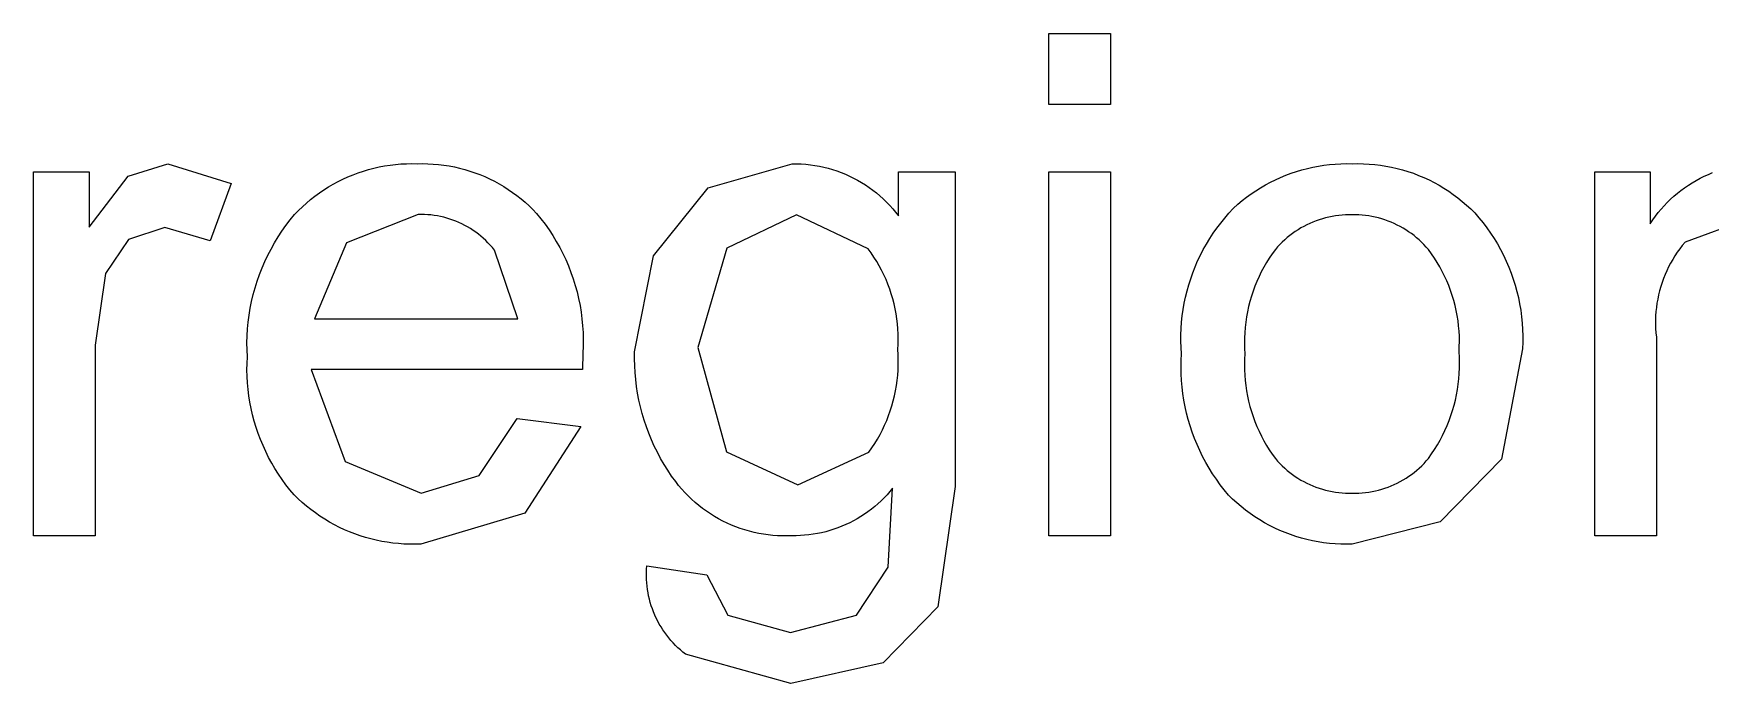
# Model space of a CAD drawing. Header units: inches. Extents: x 0 to 97, y -45 to 96.
# Drawn here: x 37.72 to 44.39, y -34.51 to -31.93 of the extents above; entities that cross this region are included whole.
import ezdxf

# ---------------------------------------------------------------- set-up
doc = ezdxf.new("R2010")
doc.units = ezdxf.units.IN
doc.header["$MEASUREMENT"] = 0
doc.layers.add('Information', color=7, linetype='Continuous', true_color=0x000000)

msp = doc.modelspace()

# ---------------------------------------------------------------- linework, layer by layer
at = {"layer": 'Information'}
for p, q in [((41.7587, -32.2104), (41.7587, -31.9282)), ((41.7587, -31.9282), (42.0041, -31.9282)), ((42.0041, -31.9282), (42.0041, -32.2104)), ((42.0041, -32.2104), (41.7587, -32.2104)), ((37.7191, -33.9268), (37.7191, -32.479)), ((37.7191, -32.479), (37.94, -32.479)), ((37.94, -32.479), (37.94, -32.6985)), ((38.0961, -32.4954), (38.2536, -32.4463)), ((38.2536, -32.4463), (38.5058, -32.5253)), ((38.9701, -32.4984), (38.9902, -32.4901)), ((38.9902, -32.4901), (39.0106, -32.4825)), ((39.0106, -32.4825), (39.0313, -32.4755)), ((39.0313, -32.4755), (39.0521, -32.4693)), ((39.0521, -32.4693), (39.0732, -32.4638)), ((39.0732, -32.4638), (39.0945, -32.4591)), ((39.0945, -32.4591), (39.1159, -32.455)), ((39.1159, -32.455), (39.1374, -32.4517)), ((39.1374, -32.4517), (39.159, -32.4491)), ((39.159, -32.4491), (39.1807, -32.4473)), ((39.1807, -32.4473), (39.2025, -32.4462)), ((39.2025, -32.4462), (39.2243, -32.4459)), ((39.2243, -32.4459), (39.2461, -32.4463)), ((39.2461, -32.4463), (39.2672, -32.4459)), ((39.2672, -32.4459), (39.2884, -32.4463)), ((39.2884, -32.4463), (39.3096, -32.4474)), ((39.3096, -32.4474), (39.3307, -32.4493)), ((39.3307, -32.4493), (39.3518, -32.4518)), ((39.3518, -32.4518), (39.3727, -32.4551)), ((39.3727, -32.4551), (39.3935, -32.4591)), ((39.3935, -32.4591), (39.4142, -32.4638)), ((39.4142, -32.4638), (39.4347, -32.4692)), ((39.4347, -32.4692), (39.455, -32.4753)), ((39.455, -32.4753), (39.4751, -32.4821)), ((39.4751, -32.4821), (39.4949, -32.4895)), ((39.4949, -32.4895), (39.5145, -32.4977)), ((40.4028, -32.5417), (40.7375, -32.4463)), ((40.7375, -32.4463), (40.7556, -32.4463)), ((40.7556, -32.4463), (40.7737, -32.447)), ((40.7737, -32.447), (40.7918, -32.4483)), ((40.7918, -32.4483), (40.8097, -32.4502)), ((40.8097, -32.4502), (40.8277, -32.4528)), ((40.8277, -32.4528), (40.8455, -32.456)), ((40.8455, -32.456), (40.8631, -32.4598)), ((40.8631, -32.4598), (40.8807, -32.4642)), ((40.8807, -32.4642), (40.8981, -32.4692)), ((40.8981, -32.4692), (40.9153, -32.4749)), ((40.9153, -32.4749), (40.9323, -32.4811)), ((40.9323, -32.4811), (40.949, -32.4879)), ((40.949, -32.4879), (40.9655, -32.4953)), ((41.1602, -32.6535), (41.1602, -32.479)), ((41.1602, -32.479), (41.3865, -32.479)), ((41.3865, -32.479), (41.3865, -33.7305)), ((41.7587, -33.9268), (41.7587, -32.479)), ((41.7587, -32.479), (42.0041, -32.479)), ((42.0041, -32.479), (42.0041, -33.9268)), ((42.7016, -32.4923), (42.7226, -32.4845)), ((42.7226, -32.4845), (42.7439, -32.4774)), ((42.7439, -32.4774), (42.7654, -32.471)), ((42.7654, -32.471), (42.7871, -32.4653)), ((42.7871, -32.4653), (42.809, -32.4603)), ((42.809, -32.4603), (42.8311, -32.4561)), ((42.8311, -32.4561), (42.8533, -32.4526)), ((42.8533, -32.4526), (42.8755, -32.4498)), ((42.8755, -32.4498), (42.8979, -32.4478)), ((42.8979, -32.4478), (42.9203, -32.4466)), ((42.9203, -32.4466), (42.9428, -32.446)), ((42.9428, -32.446), (42.9652, -32.4463)), ((42.9652, -32.4463), (42.9878, -32.4459)), ((42.9878, -32.4459), (43.0103, -32.4462)), ((43.0103, -32.4462), (43.0328, -32.4474)), ((43.0328, -32.4474), (43.0553, -32.4493)), ((43.0553, -32.4493), (43.0777, -32.4521)), ((43.0777, -32.4521), (43.1, -32.4555)), ((43.1, -32.4555), (43.1221, -32.4598)), ((43.1221, -32.4598), (43.1441, -32.4648)), ((43.1441, -32.4648), (43.1659, -32.4706)), ((43.1659, -32.4706), (43.1875, -32.4772)), ((43.1875, -32.4772), (43.2088, -32.4845)), ((43.2088, -32.4845), (43.2299, -32.4925)), ((43.9304, -33.9268), (43.9304, -32.479)), ((43.9304, -32.479), (44.1513, -32.479)), ((44.1513, -32.479), (44.1513, -32.6849)), ((44.3661, -32.496), (44.3826, -32.4885)), ((44.3826, -32.4885), (44.3993, -32.4816)), ((37.94, -32.6985), (38.0961, -32.4954)), ((38.5058, -32.5253), (38.4212, -32.753)), ((38.8563, -32.5623), (38.8743, -32.5501)), ((38.8743, -32.5501), (38.8928, -32.5384)), ((38.8928, -32.5384), (38.9116, -32.5274)), ((38.9116, -32.5274), (38.9307, -32.5171)), ((38.9307, -32.5171), (38.9503, -32.5074)), ((38.9503, -32.5074), (38.9701, -32.4984)), ((39.5145, -32.4977), (39.5338, -32.5065)), ((39.5338, -32.5065), (39.5528, -32.516)), ((39.5528, -32.516), (39.5714, -32.5261)), ((39.5714, -32.5261), (39.5897, -32.5369)), ((39.5897, -32.5369), (39.6075, -32.5482)), ((39.6075, -32.5482), (39.625, -32.5602)), ((40.1854, -32.8123), (40.4028, -32.5417)), ((40.9655, -32.4953), (40.9818, -32.5033)), ((40.9818, -32.5033), (40.9977, -32.5118)), ((40.9977, -32.5118), (41.0134, -32.5209)), ((41.0134, -32.5209), (41.0287, -32.5305)), ((41.0287, -32.5305), (41.0437, -32.5406)), ((41.0437, -32.5406), (41.0583, -32.5513)), ((41.0583, -32.5513), (41.0725, -32.5625)), ((42.5632, -32.5661), (42.5819, -32.5536)), ((42.5819, -32.5536), (42.6009, -32.5417)), ((42.6009, -32.5417), (42.6204, -32.5305)), ((42.6204, -32.5305), (42.6402, -32.52)), ((42.6402, -32.52), (42.6603, -32.5101)), ((42.6603, -32.5101), (42.6808, -32.5009)), ((42.6808, -32.5009), (42.7016, -32.4923)), ((43.2299, -32.4925), (43.2507, -32.5013)), ((43.2507, -32.5013), (43.2712, -32.5107)), ((43.2712, -32.5107), (43.2913, -32.5209)), ((43.2913, -32.5209), (43.3111, -32.5318)), ((43.3111, -32.5318), (43.3304, -32.5433)), ((43.3304, -32.5433), (43.3494, -32.5555)), ((43.3494, -32.5555), (43.3679, -32.5684)), ((44.2593, -32.5637), (44.2735, -32.5524)), ((44.2735, -32.5524), (44.2881, -32.5417)), ((44.2881, -32.5417), (44.303, -32.5315)), ((44.303, -32.5315), (44.3183, -32.5218)), ((44.3183, -32.5218), (44.3339, -32.5126)), ((44.3339, -32.5126), (44.3499, -32.504)), ((44.3499, -32.504), (44.3661, -32.496)), ((38.7731, -32.6324), (38.7888, -32.6172)), ((38.7888, -32.6172), (38.805, -32.6027)), ((38.805, -32.6027), (38.8216, -32.5886)), ((38.8216, -32.5886), (38.8387, -32.5752)), ((38.8387, -32.5752), (38.8563, -32.5623)), ((39.625, -32.5602), (39.6421, -32.5728)), ((39.6421, -32.5728), (39.6587, -32.5859)), ((39.6587, -32.5859), (39.6749, -32.5996)), ((39.6749, -32.5996), (39.6906, -32.6139)), ((39.6906, -32.6139), (39.7058, -32.6287)), ((41.0725, -32.5625), (41.0864, -32.5741)), ((41.0864, -32.5741), (41.0998, -32.5863)), ((41.0998, -32.5863), (41.1128, -32.5988)), ((41.1128, -32.5988), (41.1254, -32.6119)), ((41.1254, -32.6119), (41.1374, -32.6253)), ((42.4748, -32.6436), (42.492, -32.6251)), ((42.492, -32.6251), (42.5099, -32.6071)), ((42.5099, -32.6071), (42.5272, -32.5929)), ((42.5272, -32.5929), (42.545, -32.5792)), ((42.545, -32.5792), (42.5632, -32.5661)), ((43.3679, -32.5684), (43.386, -32.5819)), ((43.386, -32.5819), (43.4036, -32.596)), ((43.4036, -32.596), (43.4207, -32.6107)), ((43.4207, -32.6107), (43.4373, -32.626)), ((44.1946, -32.6268), (44.2066, -32.6133)), ((44.2066, -32.6133), (44.2191, -32.6002)), ((44.2191, -32.6002), (44.2321, -32.5876)), ((44.2321, -32.5876), (44.2455, -32.5754)), ((44.2455, -32.5754), (44.2593, -32.5637)), ((38.7074, -32.7144), (38.7235, -32.6917)), ((38.7235, -32.6917), (38.7404, -32.6696)), ((38.7404, -32.6696), (38.758, -32.648)), ((38.758, -32.648), (38.7731, -32.6324)), ((39.2488, -32.648), (38.9645, -32.7612)), ((39.2617, -32.6479), (39.2488, -32.648)), ((39.2745, -32.6483), (39.2617, -32.6479)), ((39.2874, -32.649), (39.2745, -32.6483)), ((39.3002, -32.6502), (39.2874, -32.649)), ((39.313, -32.6519), (39.3002, -32.6502)), ((39.3257, -32.654), (39.313, -32.6519)), ((39.3383, -32.6565), (39.3257, -32.654)), ((39.3509, -32.6594), (39.3383, -32.6565)), ((39.3633, -32.6628), (39.3509, -32.6594)), ((39.3756, -32.6666), (39.3633, -32.6628)), ((39.3877, -32.6708), (39.3756, -32.6666)), ((39.3998, -32.6755), (39.3877, -32.6708)), ((39.4116, -32.6805), (39.3998, -32.6755)), ((39.4233, -32.6859), (39.4116, -32.6805)), ((39.4348, -32.6918), (39.4233, -32.6859)), ((39.446, -32.698), (39.4348, -32.6918)), ((39.7058, -32.6287), (39.7205, -32.644)), ((39.7205, -32.644), (39.7377, -32.6651)), ((39.7377, -32.6651), (39.7543, -32.6868)), ((39.7543, -32.6868), (39.77, -32.7091)), ((40.7553, -32.6494), (40.4771, -32.7823)), ((41.0395, -32.7844), (40.7553, -32.6494)), ((41.1374, -32.6253), (41.149, -32.6392)), ((41.149, -32.6392), (41.1602, -32.6535)), ((42.4271, -32.7025), (42.4423, -32.6823)), ((42.4423, -32.6823), (42.4582, -32.6627)), ((42.4582, -32.6627), (42.4748, -32.6436)), ((42.7849, -32.6895), (42.7731, -32.6955)), ((42.797, -32.6838), (42.7849, -32.6895)), ((42.8092, -32.6785), (42.797, -32.6838)), ((42.8216, -32.6737), (42.8092, -32.6785)), ((42.8342, -32.6692), (42.8216, -32.6737)), ((42.8469, -32.6653), (42.8342, -32.6692)), ((42.8597, -32.6617), (42.8469, -32.6653)), ((42.8727, -32.6586), (42.8597, -32.6617)), ((42.8857, -32.6559), (42.8727, -32.6586)), ((42.8988, -32.6537), (42.8857, -32.6559)), ((42.912, -32.6519), (42.8988, -32.6537)), ((42.9253, -32.6506), (42.912, -32.6519)), ((42.9386, -32.6498), (42.9253, -32.6506)), ((42.9519, -32.6494), (42.9386, -32.6498)), ((42.9652, -32.6494), (42.9519, -32.6494)), ((42.9785, -32.6494), (42.9652, -32.6494)), ((42.9917, -32.6499), (42.9785, -32.6494)), ((43.0049, -32.6508), (42.9917, -32.6499)), ((43.0181, -32.6522), (43.0049, -32.6508)), ((43.0312, -32.654), (43.0181, -32.6522)), ((43.0443, -32.6563), (43.0312, -32.654)), ((43.0573, -32.659), (43.0443, -32.6563)), ((43.0701, -32.6621), (43.0573, -32.659)), ((43.0829, -32.6657), (43.0701, -32.6621)), ((43.0955, -32.6697), (43.0829, -32.6657)), ((43.108, -32.6742), (43.0955, -32.6697)), ((43.1203, -32.6791), (43.108, -32.6742)), ((43.1325, -32.6844), (43.1203, -32.6791)), ((43.1445, -32.6901), (43.1325, -32.6844)), ((43.1562, -32.6962), (43.1445, -32.6901)), ((43.4373, -32.626), (43.4533, -32.6419)), ((43.4533, -32.6419), (43.47, -32.6612)), ((43.47, -32.6612), (43.4861, -32.6811)), ((43.4861, -32.6811), (43.5015, -32.7015)), ((44.1513, -32.6849), (44.1614, -32.6698)), ((44.1614, -32.6698), (44.1719, -32.6551)), ((44.1719, -32.6551), (44.183, -32.6408)), ((44.183, -32.6408), (44.1946, -32.6268)), ((44.5603, -32.659), (44.2897, -32.7585)), ((38.0968, -32.7482), (38.0054, -32.8825)), ((38.2413, -32.6999), (38.0968, -32.7482)), ((38.4212, -32.753), (38.2413, -32.6999)), ((38.6777, -32.7615), (38.6921, -32.7377)), ((38.6921, -32.7377), (38.7074, -32.7144)), ((39.4571, -32.7046), (39.446, -32.698)), ((39.4679, -32.7116), (39.4571, -32.7046)), ((39.4785, -32.719), (39.4679, -32.7116)), ((39.4888, -32.7267), (39.4785, -32.719)), ((39.4988, -32.7347), (39.4888, -32.7267)), ((39.5086, -32.7431), (39.4988, -32.7347)), ((39.5181, -32.7518), (39.5086, -32.7431)), ((39.5272, -32.7609), (39.5181, -32.7518)), ((39.77, -32.7091), (39.785, -32.7319)), ((39.785, -32.7319), (39.7991, -32.7553)), ((39.7991, -32.7553), (39.8124, -32.7791)), ((42.3856, -32.766), (42.3987, -32.7443)), ((42.3987, -32.7443), (42.4125, -32.7232)), ((42.4125, -32.7232), (42.4271, -32.7025)), ((42.6872, -32.758), (42.6777, -32.7674)), ((42.6969, -32.7489), (42.6872, -32.758)), ((42.707, -32.7402), (42.6969, -32.7489)), ((42.7173, -32.7318), (42.707, -32.7402)), ((42.728, -32.7238), (42.7173, -32.7318)), ((42.7389, -32.7162), (42.728, -32.7238)), ((42.75, -32.7089), (42.7389, -32.7162)), ((42.7614, -32.702), (42.75, -32.7089)), ((42.7731, -32.6955), (42.7614, -32.702)), ((43.1678, -32.7027), (43.1562, -32.6962)), ((43.1791, -32.7096), (43.1678, -32.7027)), ((43.1902, -32.7169), (43.1791, -32.7096)), ((43.201, -32.7245), (43.1902, -32.7169)), ((43.2115, -32.7325), (43.201, -32.7245)), ((43.2218, -32.7409), (43.2115, -32.7325)), ((43.2318, -32.7496), (43.2218, -32.7409)), ((43.2415, -32.7587), (43.2318, -32.7496)), ((43.5015, -32.7015), (43.5162, -32.7224)), ((43.5162, -32.7224), (43.5302, -32.7438)), ((43.5302, -32.7438), (43.5434, -32.7657)), ((44.2897, -32.7585), (44.2789, -32.7715)), ((38.6394, -32.8356), (38.6513, -32.8105)), ((38.6513, -32.8105), (38.664, -32.7858)), ((38.664, -32.7858), (38.6777, -32.7615)), ((38.9645, -32.7612), (38.8371, -33.0639)), ((39.5361, -32.7702), (39.5272, -32.7609)), ((39.5446, -32.7799), (39.5361, -32.7702)), ((39.5528, -32.7898), (39.5446, -32.7799)), ((39.6455, -33.0639), (39.5528, -32.7898)), ((39.8124, -32.7791), (39.8249, -32.8033)), ((39.8249, -32.8033), (39.8366, -32.828)), ((40.1104, -33.1947), (40.1854, -32.8123)), ((40.4771, -32.7823), (40.3626, -33.177)), ((41.0515, -32.8008), (41.0395, -32.7844)), ((41.0628, -32.8177), (41.0515, -32.8008)), ((41.0736, -32.8349), (41.0628, -32.8177)), ((42.3507, -32.8333), (42.3616, -32.8105)), ((42.3616, -32.8105), (42.3732, -32.788)), ((42.3732, -32.788), (42.3856, -32.766)), ((42.6357, -32.8217), (42.6245, -32.8395)), ((42.6475, -32.8042), (42.6357, -32.8217)), ((42.6598, -32.7871), (42.6475, -32.8042)), ((42.6686, -32.7771), (42.6598, -32.7871)), ((42.6777, -32.7674), (42.6686, -32.7771)), ((43.2508, -32.7681), (43.2415, -32.7587)), ((43.2598, -32.7778), (43.2508, -32.7681)), ((43.2685, -32.7878), (43.2598, -32.7778)), ((43.2808, -32.8044), (43.2685, -32.7878)), ((43.2926, -32.8215), (43.2808, -32.8044)), ((43.3037, -32.8389), (43.2926, -32.8215)), ((43.5434, -32.7657), (43.5558, -32.788)), ((43.5558, -32.788), (43.5675, -32.8108)), ((43.5675, -32.8108), (43.5784, -32.8339)), ((44.2495, -32.8128), (44.2406, -32.8272)), ((44.2588, -32.7987), (44.2495, -32.8128)), ((44.2686, -32.7849), (44.2588, -32.7987)), ((44.2789, -32.7715), (44.2686, -32.7849)), ((38.0054, -32.8825), (37.9645, -33.1688)), ((38.609, -32.9134), (38.6182, -32.8871)), ((38.6182, -32.8871), (38.6283, -32.8612)), ((38.6283, -32.8612), (38.6394, -32.8356)), ((39.8366, -32.828), (39.8474, -32.8531)), ((39.8474, -32.8531), (39.8573, -32.8785)), ((39.8573, -32.8785), (39.8663, -32.9043)), ((41.0839, -32.8525), (41.0736, -32.8349)), ((41.0934, -32.8704), (41.0839, -32.8525)), ((41.1024, -32.8886), (41.0934, -32.8704)), ((41.1108, -32.9072), (41.1024, -32.8886)), ((42.3229, -32.9038), (42.3314, -32.88)), ((42.3314, -32.88), (42.3407, -32.8565)), ((42.3407, -32.8565), (42.3507, -32.8333)), ((42.604, -32.8764), (42.5948, -32.8953)), ((42.6139, -32.8578), (42.604, -32.8764)), ((42.6245, -32.8395), (42.6139, -32.8578)), ((43.3142, -32.8567), (43.3037, -32.8389)), ((43.3241, -32.8749), (43.3142, -32.8567)), ((43.3334, -32.8933), (43.3241, -32.8749)), ((43.5784, -32.8339), (43.5885, -32.8574)), ((43.5885, -32.8574), (43.5978, -32.8812)), ((43.5978, -32.8812), (43.6062, -32.9053)), ((44.2103, -32.8876), (44.204, -32.9033)), ((44.2171, -32.8721), (44.2103, -32.8876)), ((44.2244, -32.8569), (44.2171, -32.8721)), ((44.2323, -32.8419), (44.2244, -32.8569)), ((44.2406, -32.8272), (44.2323, -32.8419)), ((38.5933, -32.9668), (38.6007, -32.94)), ((38.6007, -32.94), (38.609, -32.9134)), ((39.8663, -32.9043), (39.8744, -32.9303)), ((39.8744, -32.9303), (39.8817, -32.9566)), ((39.8817, -32.9566), (39.8879, -32.9832)), ((41.1185, -32.926), (41.1108, -32.9072)), ((41.1255, -32.945), (41.1185, -32.926)), ((41.1319, -32.9643), (41.1255, -32.945)), ((42.3024, -32.9768), (42.3084, -32.9523)), ((42.3084, -32.9523), (42.3152, -32.9279)), ((42.3152, -32.9279), (42.3229, -32.9038)), ((42.5709, -32.9538), (42.5643, -32.9739)), ((42.5782, -32.9341), (42.5709, -32.9538)), ((42.5861, -32.9145), (42.5782, -32.9341)), ((42.5948, -32.8953), (42.5861, -32.9145)), ((43.342, -32.9122), (43.3334, -32.8933)), ((43.3499, -32.9312), (43.342, -32.9122)), ((43.3572, -32.9506), (43.3499, -32.9312)), ((43.3638, -32.9702), (43.3572, -32.9506)), ((43.6062, -32.9053), (43.6139, -32.9297)), ((43.6139, -32.9297), (43.6206, -32.9544)), ((43.6206, -32.9544), (43.6266, -32.9792)), ((44.1886, -32.9516), (44.1845, -32.9681)), ((44.1932, -32.9354), (44.1886, -32.9516)), ((44.1983, -32.9193), (44.1932, -32.9354)), ((44.204, -32.9033), (44.1983, -32.9193)), ((38.5768, -33.0486), (38.5814, -33.0212)), ((38.5814, -33.0212), (38.5869, -32.9939)), ((38.5869, -32.9939), (38.5933, -32.9668)), ((39.8879, -32.9832), (39.8933, -33.01)), ((39.8933, -33.01), (39.8977, -33.0369)), ((41.1377, -32.9838), (41.1319, -32.9643)), ((41.1427, -33.0035), (41.1377, -32.9838)), ((41.1471, -33.0234), (41.1427, -33.0035)), ((41.1508, -33.0434), (41.1471, -33.0234)), ((42.2928, -33.0265), (42.2972, -33.0016)), ((42.2972, -33.0016), (42.3024, -32.9768)), ((42.5532, -33.0145), (42.5487, -33.0351)), ((42.5584, -32.9941), (42.5532, -33.0145)), ((42.5643, -32.9739), (42.5584, -32.9941)), ((43.3698, -32.99), (43.3638, -32.9702)), ((43.375, -33.01), (43.3698, -32.99)), ((43.3796, -33.0302), (43.375, -33.01)), ((43.6266, -32.9792), (43.6316, -33.0043)), ((43.6316, -33.0043), (43.6359, -33.0295)), ((44.1758, -33.018), (44.1741, -33.0348)), ((44.1782, -33.0013), (44.1758, -33.018)), ((44.1811, -32.9846), (44.1782, -33.0013)), ((44.1845, -32.9681), (44.1811, -32.9846)), ((38.5706, -33.1039), (38.5733, -33.0762)), ((38.5733, -33.0762), (38.5768, -33.0486)), ((38.8371, -33.0639), (39.6455, -33.0639)), ((39.8977, -33.0369), (39.9012, -33.0639)), ((39.9012, -33.0639), (39.9038, -33.0911)), ((39.9038, -33.0911), (39.9054, -33.1184)), ((41.1539, -33.0635), (41.1508, -33.0434)), ((41.1562, -33.0837), (41.1539, -33.0635)), ((41.1578, -33.1039), (41.1562, -33.0837)), ((42.2849, -33.1019), (42.2867, -33.0766)), ((42.2867, -33.0766), (42.2893, -33.0515)), ((42.2893, -33.0515), (42.2928, -33.0265)), ((42.5418, -33.0767), (42.5395, -33.0977)), ((42.5449, -33.0559), (42.5418, -33.0767)), ((42.5487, -33.0351), (42.5449, -33.0559)), ((43.3835, -33.0505), (43.3796, -33.0302)), ((43.3866, -33.0709), (43.3835, -33.0505)), ((43.389, -33.0915), (43.3866, -33.0709)), ((43.3908, -33.1121), (43.389, -33.0915)), ((43.6359, -33.0295), (43.6392, -33.0549)), ((43.6392, -33.0549), (43.6417, -33.0803)), ((43.6417, -33.0803), (43.6433, -33.1058)), ((44.1729, -33.0517), (44.1723, -33.0686)), ((44.1723, -33.0686), (44.1723, -33.0855)), ((44.1723, -33.0855), (44.1729, -33.1024)), ((44.1741, -33.0348), (44.1729, -33.0517)), ((38.5683, -33.1596), (38.569, -33.1317)), ((38.569, -33.1317), (38.5706, -33.1039)), ((39.9054, -33.1184), (39.9061, -33.1456)), ((39.9061, -33.1456), (39.9058, -33.1729)), ((41.1588, -33.1242), (41.1578, -33.1039)), ((41.1586, -33.1649), (41.159, -33.1446)), ((41.159, -33.1446), (41.1588, -33.1242)), ((42.2839, -33.1524), (42.284, -33.1271)), ((42.2846, -33.1777), (42.2839, -33.1524)), ((42.284, -33.1271), (42.2849, -33.1019)), ((42.5369, -33.1397), (42.5367, -33.1608)), ((42.5378, -33.1187), (42.5369, -33.1397)), ((42.5395, -33.0977), (42.5378, -33.1187)), ((43.3918, -33.1327), (43.3908, -33.1121)), ((43.3917, -33.1741), (43.3921, -33.1534)), ((43.3921, -33.1534), (43.3918, -33.1327)), ((43.6438, -33.1569), (43.6428, -33.1825)), ((43.6433, -33.1058), (43.644, -33.1314)), ((43.644, -33.1314), (43.6438, -33.1569)), ((44.1729, -33.1024), (44.1741, -33.1193)), ((44.1741, -33.1193), (44.1758, -33.1361)), ((44.1758, -33.1361), (44.1758, -33.9268)), ((37.9645, -33.1688), (37.9645, -33.9268)), ((38.5686, -33.1874), (38.5683, -33.1596)), ((38.5698, -33.2152), (38.5686, -33.1874)), ((38.5687, -33.241), (38.5698, -33.2152)), ((39.9045, -33.2002), (39.9032, -33.2656)), ((39.9058, -33.1729), (39.9045, -33.2002)), ((40.1101, -33.2223), (40.1104, -33.1947)), ((40.1108, -33.2499), (40.1101, -33.2223)), ((40.3626, -33.177), (40.4758, -33.5928)), ((41.1574, -33.1852), (41.1586, -33.1649)), ((41.1588, -33.2058), (41.1574, -33.1852)), ((41.1595, -33.2264), (41.1588, -33.2058)), ((42.2863, -33.2029), (42.2846, -33.1777)), ((42.2849, -33.2293), (42.2863, -33.2029)), ((42.5367, -33.1608), (42.5372, -33.1819)), ((42.5372, -33.224), (42.5367, -33.2451)), ((42.5372, -33.1819), (42.5385, -33.2029)), ((42.5385, -33.2029), (42.5372, -33.224)), ((43.3906, -33.1947), (43.3917, -33.1741)), ((43.3919, -33.2162), (43.3906, -33.1947)), ((43.3925, -33.2376), (43.3919, -33.2162)), ((43.6428, -33.1825), (43.5589, -33.6221)), ((38.5684, -33.2668), (38.5687, -33.241)), ((38.569, -33.2927), (38.5684, -33.2668)), ((39.9032, -33.2656), (38.8234, -33.2656)), ((38.8234, -33.2656), (38.9584, -33.631)), ((40.1124, -33.2775), (40.1108, -33.2499)), ((40.1149, -33.305), (40.1124, -33.2775)), ((41.1551, -33.3087), (41.1572, -33.2882)), ((41.1572, -33.2882), (41.1587, -33.2676)), ((41.1587, -33.2676), (41.1594, -33.247)), ((41.1594, -33.247), (41.1595, -33.2264)), ((42.2845, -33.2557), (42.2849, -33.2293)), ((42.2849, -33.2821), (42.2845, -33.2557)), ((42.2863, -33.3085), (42.2849, -33.2821)), ((42.5367, -33.2451), (42.5369, -33.2662)), ((42.5369, -33.2662), (42.5379, -33.2873)), ((42.5379, -33.2873), (42.5395, -33.3083)), ((43.3898, -33.3019), (43.3914, -33.2805)), ((43.3914, -33.2805), (43.3923, -33.259)), ((43.3923, -33.259), (43.3925, -33.2376)), ((38.5704, -33.3185), (38.569, -33.2927)), ((38.5728, -33.3442), (38.5704, -33.3185)), ((38.576, -33.3698), (38.5728, -33.3442)), ((40.1183, -33.3324), (40.1149, -33.305)), ((40.1226, -33.3596), (40.1183, -33.3324)), ((41.1445, -33.3697), (41.1488, -33.3495)), ((41.1488, -33.3495), (41.1523, -33.3292)), ((41.1523, -33.3292), (41.1551, -33.3087)), ((42.2885, -33.3348), (42.2863, -33.3085)), ((42.2916, -33.361), (42.2885, -33.3348)), ((42.5395, -33.3083), (42.5419, -33.3293)), ((42.5419, -33.3293), (42.545, -33.3502)), ((42.545, -33.3502), (42.5487, -33.371)), ((43.3807, -33.3655), (43.3844, -33.3444)), ((43.3844, -33.3444), (43.3875, -33.3232)), ((43.3875, -33.3232), (43.3898, -33.3019)), ((38.58, -33.3953), (38.576, -33.3698)), ((38.585, -33.4207), (38.58, -33.3953)), ((38.5907, -33.4459), (38.585, -33.4207)), ((40.1278, -33.3868), (40.1226, -33.3596)), ((40.1339, -33.4137), (40.1278, -33.3868)), ((40.1409, -33.4404), (40.1339, -33.4137)), ((41.1278, -33.4292), (41.1341, -33.4096)), ((41.1341, -33.4096), (41.1397, -33.3897)), ((41.1397, -33.3897), (41.1445, -33.3697)), ((42.2956, -33.3871), (42.2916, -33.361)), ((42.3005, -33.4131), (42.2956, -33.3871)), ((42.3063, -33.4388), (42.3005, -33.4131)), ((42.5487, -33.371), (42.5533, -33.3916)), ((42.5533, -33.3916), (42.5585, -33.412)), ((42.5585, -33.412), (42.5644, -33.4323)), ((43.3651, -33.428), (43.371, -33.4073)), ((43.371, -33.4073), (43.3762, -33.3865)), ((43.3762, -33.3865), (43.3807, -33.3655)), ((38.5974, -33.4709), (38.5907, -33.4459)), ((38.6048, -33.4956), (38.5974, -33.4709)), ((39.4915, -33.6869), (39.6428, -33.4606)), ((39.6428, -33.4606), (39.8964, -33.4919)), ((39.8964, -33.4919), (39.6741, -33.8369)), ((40.1488, -33.4668), (40.1409, -33.4404)), ((40.1576, -33.493), (40.1488, -33.4668)), ((41.0963, -33.5054), (41.1052, -33.4868)), ((41.1052, -33.4868), (41.1134, -33.4679)), ((41.1134, -33.4679), (41.1209, -33.4487)), ((41.1209, -33.4487), (41.1278, -33.4292)), ((42.3129, -33.4644), (42.3063, -33.4388)), ((42.3205, -33.4897), (42.3129, -33.4644)), ((42.3288, -33.5148), (42.3205, -33.4897)), ((42.5644, -33.4323), (42.571, -33.4523)), ((42.571, -33.4523), (42.5782, -33.4722)), ((42.5782, -33.4722), (42.5862, -33.4917)), ((42.5862, -33.4917), (42.5948, -33.511)), ((43.3346, -33.5081), (43.3432, -33.4885)), ((43.3432, -33.4885), (43.3512, -33.4685)), ((43.3512, -33.4685), (43.3585, -33.4484)), ((43.3585, -33.4484), (43.3651, -33.428)), ((38.6131, -33.5201), (38.6048, -33.4956)), ((38.6223, -33.5442), (38.6131, -33.5201)), ((38.6322, -33.5681), (38.6223, -33.5442)), ((40.1672, -33.5189), (40.1576, -33.493)), ((40.1777, -33.5444), (40.1672, -33.5189)), ((40.189, -33.5696), (40.1777, -33.5444)), ((41.0661, -33.5594), (41.0768, -33.5417)), ((41.0768, -33.5417), (41.0869, -33.5237)), ((41.0869, -33.5237), (41.0963, -33.5054)), ((42.338, -33.5395), (42.3288, -33.5148)), ((42.3481, -33.5639), (42.338, -33.5395)), ((42.5948, -33.511), (42.6041, -33.5299)), ((42.6041, -33.5299), (42.614, -33.5486)), ((42.614, -33.5486), (42.6245, -33.5669)), ((43.3047, -33.5651), (43.3153, -33.5464)), ((43.3153, -33.5464), (43.3253, -33.5274)), ((43.3253, -33.5274), (43.3346, -33.5081)), ((38.6429, -33.5916), (38.6322, -33.5681)), ((38.6544, -33.6147), (38.6429, -33.5916)), ((38.6667, -33.6375), (38.6544, -33.6147)), ((40.2012, -33.5944), (40.189, -33.5696)), ((40.2142, -33.6187), (40.2012, -33.5944)), ((40.228, -33.6426), (40.2142, -33.6187)), ((40.4758, -33.5928), (40.7593, -33.7237)), ((40.7593, -33.7237), (41.0429, -33.5935)), ((41.0429, -33.5935), (41.0548, -33.5766)), ((41.0548, -33.5766), (41.0661, -33.5594)), ((42.3589, -33.588), (42.3481, -33.5639)), ((42.3706, -33.6117), (42.3589, -33.588)), ((42.3831, -33.635), (42.3706, -33.6117)), ((42.6245, -33.5669), (42.6357, -33.5848)), ((42.6357, -33.5848), (42.6475, -33.6023)), ((42.6475, -33.6023), (42.6598, -33.6194)), ((42.6598, -33.6194), (42.6686, -33.6295)), ((43.2605, -33.6288), (43.2692, -33.6187)), ((43.2692, -33.6187), (43.2817, -33.6013)), ((43.2817, -33.6013), (43.2935, -33.5834)), ((43.2935, -33.5834), (43.3047, -33.5651)), ((43.5589, -33.6221), (43.3149, -33.8709)), ((38.6798, -33.6597), (38.6667, -33.6375)), ((38.6936, -33.6816), (38.6798, -33.6597)), ((38.7081, -33.703), (38.6936, -33.6816)), ((38.9584, -33.631), (39.261, -33.7578)), ((39.261, -33.7578), (39.4915, -33.6869)), ((40.2426, -33.6661), (40.228, -33.6426)), ((40.2579, -33.689), (40.2426, -33.6661)), ((40.274, -33.7114), (40.2579, -33.689)), ((42.3963, -33.6578), (42.3831, -33.635)), ((42.4103, -33.6802), (42.3963, -33.6578)), ((42.4251, -33.7021), (42.4103, -33.6802)), ((42.6686, -33.6295), (42.6777, -33.6392)), ((42.6777, -33.6392), (42.6871, -33.6486)), ((42.6871, -33.6486), (42.6969, -33.6577)), ((42.6969, -33.6577), (42.7069, -33.6665)), ((42.7069, -33.6665), (42.7172, -33.6749)), ((42.7172, -33.6749), (42.7279, -33.6829)), ((42.7279, -33.6829), (42.7388, -33.6906)), ((42.7388, -33.6906), (42.7499, -33.6979)), ((43.1797, -33.6974), (43.1908, -33.6901)), ((43.1908, -33.6901), (43.2016, -33.6824)), ((43.2016, -33.6824), (43.2122, -33.6743)), ((43.2122, -33.6743), (43.2225, -33.6659)), ((43.2225, -33.6659), (43.2325, -33.6571)), ((43.2325, -33.6571), (43.2422, -33.648)), ((43.2422, -33.648), (43.2515, -33.6386)), ((43.2515, -33.6386), (43.2605, -33.6288)), ((38.7234, -33.7238), (38.7081, -33.703)), ((38.7393, -33.7441), (38.7234, -33.7238)), ((38.7559, -33.7639), (38.7393, -33.7441)), ((40.2857, -33.7263), (40.274, -33.7114)), ((40.2979, -33.7408), (40.2857, -33.7263)), ((40.3107, -33.7548), (40.2979, -33.7408)), ((40.3239, -33.7684), (40.3107, -33.7548)), ((41.1261, -33.7504), (41.1149, -33.7632)), ((41.1193, -34.0523), (41.137, -33.7373)), ((41.137, -33.7373), (41.1261, -33.7504)), ((41.3865, -33.7305), (41.3176, -34.2097)), ((42.4406, -33.7235), (42.4251, -33.7021)), ((42.4568, -33.7443), (42.4406, -33.7235)), ((42.4737, -33.7646), (42.4568, -33.7443)), ((42.7499, -33.6979), (42.7613, -33.7048)), ((42.7613, -33.7048), (42.7729, -33.7114)), ((42.7729, -33.7114), (42.7848, -33.7175)), ((42.7848, -33.7175), (42.7968, -33.7232)), ((42.7968, -33.7232), (42.8091, -33.7285)), ((42.8091, -33.7285), (42.8215, -33.7334)), ((42.8215, -33.7334), (42.8341, -33.7378)), ((42.8341, -33.7378), (42.8468, -33.7418)), ((42.8468, -33.7418), (42.8596, -33.7454)), ((42.8596, -33.7454), (42.8726, -33.7485)), ((42.8726, -33.7485), (42.8856, -33.7512)), ((42.8856, -33.7512), (42.8988, -33.7534)), ((42.8988, -33.7534), (42.912, -33.7552)), ((42.912, -33.7552), (42.9252, -33.7565)), ((42.9252, -33.7565), (42.9386, -33.7574)), ((42.9386, -33.7574), (42.9519, -33.7578)), ((42.9519, -33.7578), (42.9652, -33.7578)), ((42.9652, -33.7578), (42.9785, -33.7578)), ((42.9785, -33.7578), (42.9918, -33.7574)), ((42.9918, -33.7574), (43.0051, -33.7565)), ((43.0051, -33.7565), (43.0183, -33.7551)), ((43.0183, -33.7551), (43.0315, -33.7533)), ((43.0315, -33.7533), (43.0446, -33.751)), ((43.0446, -33.751), (43.0576, -33.7483)), ((43.0576, -33.7483), (43.0705, -33.7451)), ((43.0705, -33.7451), (43.0833, -33.7415)), ((43.0833, -33.7415), (43.096, -33.7375)), ((43.096, -33.7375), (43.1085, -33.733)), ((43.1085, -33.733), (43.1208, -33.7281)), ((43.1208, -33.7281), (43.133, -33.7228)), ((43.133, -33.7228), (43.145, -33.7171)), ((43.145, -33.7171), (43.1568, -33.7109)), ((43.1568, -33.7109), (43.1684, -33.7044)), ((43.1684, -33.7044), (43.1797, -33.6974)), ((38.7719, -33.7795), (38.7559, -33.7639)), ((38.7883, -33.7945), (38.7719, -33.7795)), ((38.8052, -33.809), (38.7883, -33.7945)), ((38.8226, -33.8228), (38.8052, -33.809)), ((38.8405, -33.8361), (38.8226, -33.8228)), ((40.3375, -33.7816), (40.3239, -33.7684)), ((40.3516, -33.7942), (40.3375, -33.7816)), ((40.3662, -33.8064), (40.3516, -33.7942)), ((40.3811, -33.818), (40.3662, -33.8064)), ((40.3964, -33.8291), (40.3811, -33.818)), ((41.0525, -33.8207), (41.0389, -33.8309)), ((41.0657, -33.8101), (41.0525, -33.8207)), ((41.0786, -33.799), (41.0657, -33.8101)), ((41.0911, -33.7874), (41.0786, -33.799)), ((41.1032, -33.7755), (41.0911, -33.7874)), ((41.1149, -33.7632), (41.1032, -33.7755)), ((42.4899, -33.7805), (42.4737, -33.7646)), ((42.5066, -33.7959), (42.4899, -33.7805)), ((42.5238, -33.8107), (42.5066, -33.7959)), ((42.5415, -33.8248), (42.5238, -33.8107)), ((42.5597, -33.8384), (42.5415, -33.8248)), ((38.8588, -33.8488), (38.8405, -33.8361)), ((38.8775, -33.8609), (38.8588, -33.8488)), ((38.8966, -33.8723), (38.8775, -33.8609)), ((38.9161, -33.883), (38.8966, -33.8723)), ((38.936, -33.8932), (38.9161, -33.883)), ((39.6741, -33.8369), (39.2597, -33.9596)), ((40.4122, -33.8397), (40.3964, -33.8291)), ((40.4282, -33.8497), (40.4122, -33.8397)), ((40.4447, -33.8592), (40.4282, -33.8497)), ((40.4614, -33.8681), (40.4447, -33.8592)), ((40.4784, -33.8764), (40.4614, -33.8681)), ((40.4957, -33.8841), (40.4784, -33.8764)), ((40.5133, -33.8912), (40.4957, -33.8841)), ((40.5311, -33.8976), (40.5133, -33.8912)), ((40.9352, -33.8888), (40.9194, -33.895)), ((40.9508, -33.882), (40.9352, -33.8888)), ((40.9662, -33.8748), (40.9508, -33.882)), ((40.9813, -33.867), (40.9662, -33.8748)), ((40.9961, -33.8587), (40.9813, -33.867)), ((41.0107, -33.8499), (40.9961, -33.8587)), ((41.0249, -33.8407), (41.0107, -33.8499)), ((41.0389, -33.8309), (41.0249, -33.8407)), ((42.5784, -33.8512), (42.5597, -33.8384)), ((42.5975, -33.8635), (42.5784, -33.8512)), ((42.617, -33.875), (42.5975, -33.8635)), ((42.6369, -33.8859), (42.617, -33.875)), ((42.6572, -33.8961), (42.6369, -33.8859)), ((43.3149, -33.8709), (42.9652, -33.9596)), ((37.9645, -33.9268), (37.7191, -33.9268)), ((38.9561, -33.9026), (38.936, -33.8932)), ((38.9766, -33.9113), (38.9561, -33.9026)), ((38.9974, -33.9194), (38.9766, -33.9113)), ((39.0184, -33.9268), (38.9974, -33.9194)), ((39.0396, -33.9334), (39.0184, -33.9268)), ((39.0611, -33.9393), (39.0396, -33.9334)), ((39.0827, -33.9445), (39.0611, -33.9393)), ((39.1045, -33.949), (39.0827, -33.9445)), ((39.1265, -33.9528), (39.1045, -33.949)), ((39.1486, -33.9558), (39.1265, -33.9528)), ((39.1707, -33.958), (39.1486, -33.9558)), ((39.1929, -33.9595), (39.1707, -33.958)), ((40.5491, -33.9035), (40.5311, -33.8976)), ((40.5673, -33.9087), (40.5491, -33.9035)), ((40.5857, -33.9134), (40.5673, -33.9087)), ((40.6042, -33.9173), (40.5857, -33.9134)), ((40.6229, -33.9206), (40.6042, -33.9173)), ((40.6416, -33.9233), (40.6229, -33.9206)), ((40.6605, -33.9253), (40.6416, -33.9233)), ((40.6794, -33.9267), (40.6605, -33.9253)), ((40.6983, -33.9274), (40.6794, -33.9267)), ((40.7172, -33.9274), (40.6983, -33.9274)), ((40.7362, -33.9268), (40.7172, -33.9274)), ((40.7532, -33.9268), (40.7362, -33.9268)), ((40.7702, -33.9261), (40.7532, -33.9268)), ((40.7871, -33.9249), (40.7702, -33.9261)), ((40.804, -33.9232), (40.7871, -33.9249)), ((40.8209, -33.9208), (40.804, -33.9232)), ((40.8376, -33.9179), (40.8209, -33.9208)), ((40.8542, -33.9144), (40.8376, -33.9179)), ((40.8708, -33.9104), (40.8542, -33.9144)), ((40.8871, -33.9058), (40.8708, -33.9104)), ((40.9033, -33.9007), (40.8871, -33.9058)), ((40.9194, -33.895), (40.9033, -33.9007)), ((42.0041, -33.9268), (41.7587, -33.9268)), ((42.6778, -33.9055), (42.6572, -33.8961)), ((42.6988, -33.9142), (42.6778, -33.9055)), ((42.72, -33.9222), (42.6988, -33.9142)), ((42.7415, -33.9295), (42.72, -33.9222)), ((42.7632, -33.936), (42.7415, -33.9295)), ((42.7852, -33.9417), (42.7632, -33.936)), ((42.8073, -33.9467), (42.7852, -33.9417)), ((42.8296, -33.9509), (42.8073, -33.9467)), ((42.852, -33.9543), (42.8296, -33.9509)), ((42.8746, -33.9569), (42.852, -33.9543)), ((42.8972, -33.9588), (42.8746, -33.9569)), ((42.9198, -33.9598), (42.8972, -33.9588)), ((44.1758, -33.9268), (43.9304, -33.9268)), ((39.2152, -33.9603), (39.1929, -33.9595)), ((39.2374, -33.9603), (39.2152, -33.9603)), ((39.2597, -33.9596), (39.2374, -33.9603)), ((42.9425, -33.9601), (42.9198, -33.9598)), ((42.9652, -33.9596), (42.9425, -33.9601)), ((40.1577, -34.0868), (40.1579, -34.0735)), ((40.1581, -34.1001), (40.1577, -34.0868)), ((40.1579, -34.0735), (40.1584, -34.0601)), ((40.1584, -34.0601), (40.1595, -34.0468)), ((40.1595, -34.0468), (40.3981, -34.0823)), ((40.3981, -34.0823), (40.4812, -34.2431)), ((40.9938, -34.2431), (41.1193, -34.0523)), ((40.1588, -34.1135), (40.1581, -34.1001)), ((40.1601, -34.1268), (40.1588, -34.1135)), ((40.1617, -34.14), (40.1601, -34.1268)), ((40.1639, -34.1532), (40.1617, -34.14)), ((40.1664, -34.1663), (40.1639, -34.1532)), ((40.1694, -34.1793), (40.1664, -34.1663)), ((40.1729, -34.1922), (40.1694, -34.1793)), ((40.1768, -34.2049), (40.1729, -34.1922)), ((40.1811, -34.2176), (40.1768, -34.2049)), ((40.1858, -34.23), (40.1811, -34.2176)), ((41.3176, -34.2097), (41.0995, -34.4326)), ((40.191, -34.2423), (40.1858, -34.23)), ((40.1965, -34.2545), (40.191, -34.2423)), ((40.2025, -34.2664), (40.1965, -34.2545)), ((40.2089, -34.2781), (40.2025, -34.2664)), ((40.2156, -34.2896), (40.2089, -34.2781)), ((40.2228, -34.3009), (40.2156, -34.2896)), ((40.4812, -34.2431), (40.7307, -34.3113)), ((40.7307, -34.3113), (40.9938, -34.2431)), ((40.2303, -34.3119), (40.2228, -34.3009)), ((40.2382, -34.3227), (40.2303, -34.3119)), ((40.2465, -34.3331), (40.2382, -34.3227)), ((40.2551, -34.3433), (40.2465, -34.3331)), ((40.2641, -34.3532), (40.2551, -34.3433)), ((40.2733, -34.3628), (40.2641, -34.3532)), ((40.2829, -34.3721), (40.2733, -34.3628)), ((40.2928, -34.381), (40.2829, -34.3721)), ((40.303, -34.3896), (40.2928, -34.381)), ((40.3135, -34.3979), (40.303, -34.3896)), ((40.7321, -34.5144), (40.3135, -34.3979)), ((41.0995, -34.4326), (40.7321, -34.5144))]:
    msp.add_line(p, q, dxfattribs=at)

doc.saveas('drawing.dxf')
